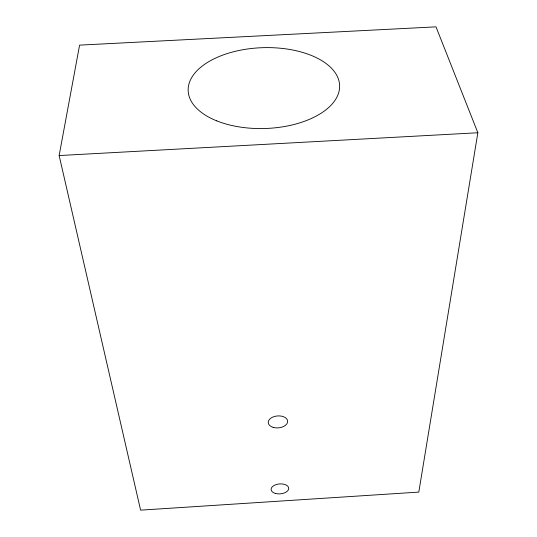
<?xml version="1.0" encoding="UTF-8"?>
<svg xmlns="http://www.w3.org/2000/svg" width="537" height="537" viewBox="0 0 537 537"><rect width="100%" height="100%" fill="white"/><g stroke="black" fill="none" stroke-linecap="round" stroke-linejoin="round"><path stroke-width="0.81" d="M477.856 132.753L418.8 492.093L140.607 510.15L59.144 155.549L79.583 45.128L436.004 26.85L477.856 132.753L59.144 155.549M216.733 120.859A75.777 40.429 -1.9 0 0 338.807 92.29A75.777 40.429 -1.9 0 0 236.126 51.122A75.777 40.429 -1.9 0 0 216.733 120.859M275.568 493.476A8.847 4.981 -4.6 0 0 288.738 488.355A8.847 4.981 -4.6 0 0 275.421 484.844A8.847 4.981 -4.6 0 0 275.568 493.476M273.172 427.371A9.733 5.988 -4.7 0 0 287.651 421.337A9.733 5.988 -4.7 0 0 272.997 416.994A9.733 5.988 -4.7 0 0 273.172 427.371"/></g></svg>
